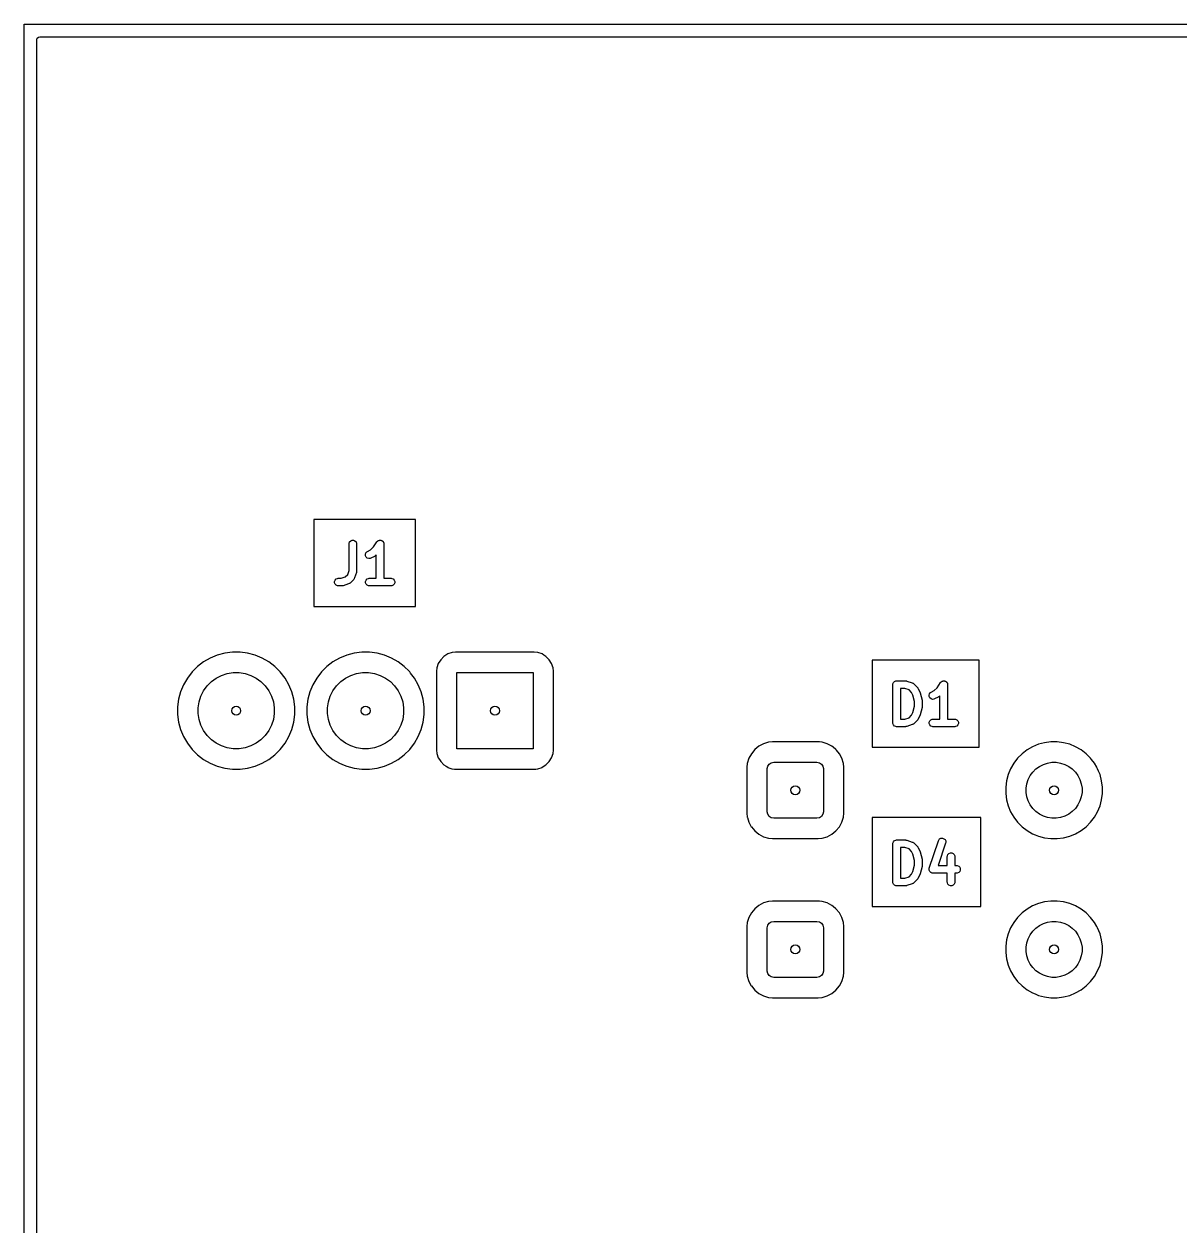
# Model space of a CAD drawing. Extents: x 20 to 124, y -124 to -20.
# Drawn here: x 20 to 65.39, y -67.2 to -20 of the extents above; entities that cross this region are included whole.
import ezdxf

# ---------------------------------------------------------------- set-up
doc = ezdxf.new("R2010")
doc.units = 0
doc.layers.add('BLACK', color=7, linetype='CONTINUOUS')
doc.layers.add('WHITE', color=7, linetype='CONTINUOUS')

msp = doc.modelspace()

# ---------------------------------------------------------------- linework, layer by layer
at = {"layer": 'BLACK', "linetype": 'CONTINUOUS'}
for p, q in [((20.5005, -20.6245), (20.520185, -20.557461)), ((20.5005, -42.873053), (20.5005, -20.6245)), ((20.520185, -20.557461), (20.572989, -20.511706)), ((20.572989, -20.511706), (20.6245, -20.5005)), ((20.6245, -20.5005), (123.3755, -20.5005)), ((35.3655, -39.457484), (31.383071, -39.457484)), ((31.383071, -39.457484), (31.383071, -42.873053)), ((35.3655, -42.873053), (35.3655, -39.457484)), ((32.76, -40.415828), (32.762882, -40.386564)), ((32.76, -41.462916), (32.76, -40.415828)), ((32.762882, -40.386564), (32.78528, -40.332492)), ((32.78528, -40.332492), (32.826664, -40.291108)), ((32.826664, -40.291108), (32.880736, -40.26871)), ((32.880736, -40.26871), (32.939264, -40.26871)), ((32.939264, -40.26871), (32.993336, -40.291108)), ((32.993336, -40.291108), (33.03472, -40.332492)), ((33.03472, -40.332492), (33.057118, -40.386564)), ((33.057118, -40.386564), (33.06, -40.415828)), ((33.06, -40.415828), (33.06, -41.487257)), ((33.60686, -40.649692), (33.722001, -40.534551)), ((33.722001, -40.534551), (33.856621, -40.332623)), ((33.856621, -40.332623), (33.856687, -40.332542)), ((33.856687, -40.332542), (33.856708, -40.332492)), ((33.856708, -40.332492), (33.856819, -40.33238)), ((33.856819, -40.33238), (33.875251, -40.309872)), ((33.875251, -40.309872), (33.887593, -40.301606)), ((33.887593, -40.301606), (33.898092, -40.291108)), ((33.898092, -40.291108), (33.911668, -40.285484)), ((33.911668, -40.285484), (33.923881, -40.277306)), ((33.923881, -40.277306), (33.938442, -40.274393)), ((33.938442, -40.274393), (33.952164, -40.26871)), ((33.952164, -40.26871), (33.966861, -40.26871)), ((33.966861, -40.26871), (33.981271, -40.265828)), ((33.981271, -40.265828), (33.995841, -40.26871)), ((33.995841, -40.26871), (34.010692, -40.26871)), ((34.010692, -40.26871), (34.024266, -40.274332)), ((34.024266, -40.274332), (34.038685, -40.277185)), ((34.038685, -40.277185), (34.051045, -40.285425)), ((34.051045, -40.285425), (34.064764, -40.291108)), ((34.064764, -40.291108), (34.075153, -40.301497)), ((34.075153, -40.301497), (34.087384, -40.309651)), ((34.087384, -40.309651), (34.095649, -40.321993)), ((34.095649, -40.321993), (34.106148, -40.332492)), ((34.106148, -40.332492), (34.111771, -40.346068)), ((34.111771, -40.346068), (34.11995, -40.358281)), ((34.11995, -40.358281), (34.122862, -40.372843)), ((34.122862, -40.372843), (34.128546, -40.386564)), ((34.128546, -40.386564), (34.131397, -40.415516)), ((34.131397, -40.415516), (34.131428, -40.41567)), ((34.131428, -40.41567), (34.131417, -40.415722)), ((34.131417, -40.415722), (34.131428, -40.415828)), ((34.131428, -40.415828), (34.131428, -41.765828)), ((33.404035, -40.825639), (33.422542, -40.770116)), ((33.408184, -40.884019), (33.404035, -40.825639)), ((33.434358, -40.936368), (33.408184, -40.884019)), ((33.422542, -40.770116), (33.460889, -40.725901)), ((33.478573, -40.974715), (33.434358, -40.936368)), ((33.460889, -40.725901), (33.485775, -40.710236)), ((33.534096, -40.993222), (33.478573, -40.974715)), ((33.485775, -40.710236), (33.60686, -40.649692)), ((33.592476, -40.989073), (33.534096, -40.993222)), ((33.619939, -40.978564), (33.592476, -40.989073)), ((33.762796, -40.907135), (33.619939, -40.978564)), ((33.775389, -40.899207), (33.762796, -40.907135)), ((33.779049, -40.897692), (33.775389, -40.899207)), ((33.783168, -40.89431), (33.779049, -40.897692)), ((33.787682, -40.89147), (33.783168, -40.89431)), ((33.790278, -40.888476), (33.787682, -40.89147)), ((33.80178, -40.879037), (33.790278, -40.888476)), ((33.831428, -40.849389), (33.80178, -40.879037)), ((33.831428, -41.765828), (33.831428, -40.849389)), ((32.707466, -41.620514), (32.76, -41.462916)), ((33.055601, -41.520182), (33.052302, -41.534692)), ((33.057118, -41.516521), (33.055601, -41.520182)), ((33.05764, -41.511212), (33.057118, -41.516521)), ((33.058822, -41.506018), (33.05764, -41.511212)), ((33.06, -41.487257), (33.058541, -41.502068)), ((33.058541, -41.502068), (33.058822, -41.506018)), ((32.191453, -41.886564), (32.213851, -41.832492)), ((32.191453, -41.945092), (32.191453, -41.886564)), ((32.213851, -41.999164), (32.191453, -41.945092)), ((32.213851, -41.832492), (32.255235, -41.791108)), ((32.255235, -42.040548), (32.213851, -41.999164)), ((32.255235, -41.791108), (32.309307, -41.76871)), ((32.309307, -41.76871), (32.338571, -41.765828)), ((32.338571, -41.765828), (32.457085, -41.765828)), ((32.457085, -41.765828), (32.614687, -41.713294)), ((32.743148, -41.986703), (32.528862, -42.058131)), ((32.614687, -41.713294), (32.707466, -41.620514)), ((32.769999, -41.974715), (32.743148, -41.986703)), ((32.77407, -41.971183), (32.769999, -41.974715)), ((32.77905, -41.969121), (32.77407, -41.971183)), ((32.80178, -41.950466), (32.77905, -41.969121)), ((32.944637, -41.807608), (32.80178, -41.950466)), ((32.963292, -41.784877), (32.944637, -41.807608)), ((32.965354, -41.779897), (32.963292, -41.784877)), ((32.968885, -41.775827), (32.965354, -41.779897)), ((32.980873, -41.748977), (32.968885, -41.775827)), ((33.052302, -41.534692), (32.980873, -41.748977)), ((33.405739, -41.886564), (33.428137, -41.832492)), ((33.405739, -41.945092), (33.405739, -41.886564)), ((33.428137, -41.999164), (33.405739, -41.945092)), ((33.428137, -41.832492), (33.469521, -41.791108)), ((33.469521, -42.040548), (33.428137, -41.999164)), ((33.469521, -41.791108), (33.523593, -41.76871)), ((33.523593, -41.76871), (33.552857, -41.765828)), ((33.552857, -41.765828), (33.831428, -41.765828)), ((34.131428, -41.765828), (34.41, -41.765828)), ((34.41, -41.765828), (34.439264, -41.76871)), ((34.439264, -41.76871), (34.493336, -41.791108)), ((34.493336, -41.791108), (34.53472, -41.832492)), ((34.53472, -41.999164), (34.493336, -42.040548)), ((34.53472, -41.832492), (34.557118, -41.886564)), ((34.557118, -41.945092), (34.53472, -41.999164)), ((34.557118, -41.886564), (34.557118, -41.945092)), ((32.309307, -42.062946), (32.255235, -42.040548)), ((32.338571, -42.065828), (32.309307, -42.062946)), ((32.481428, -42.065828), (32.338571, -42.065828)), ((32.496233, -42.064369), (32.481428, -42.065828)), ((32.500188, -42.064651), (32.496233, -42.064369)), ((32.505389, -42.063468), (32.500188, -42.064651)), ((32.510692, -42.062946), (32.505389, -42.063468)), ((32.514349, -42.06143), (32.510692, -42.062946)), ((32.528862, -42.058131), (32.514349, -42.06143)), ((33.523593, -42.062946), (33.469521, -42.040548)), ((33.552857, -42.065828), (33.523593, -42.062946)), ((34.41, -42.065828), (33.552857, -42.065828)), ((34.439264, -42.062946), (34.41, -42.065828)), ((34.493336, -42.040548), (34.439264, -42.062946)), ((20.5005, -46.811723), (20.5005, -42.873053)), ((31.383071, -42.873053), (35.3655, -42.873053)), ((27.588939, -44.779413), (27.310338, -44.894814)), ((27.880233, -44.701361), (27.588939, -44.779413)), ((28.179206, -44.662001), (27.880233, -44.701361)), ((28.179211, -44.662), (28.179206, -44.662001)), ((28.179217, -44.662), (28.179211, -44.662)), ((28.480783, -44.662), (28.179217, -44.662)), ((28.480788, -44.662), (28.480783, -44.662)), ((28.480793, -44.662001), (28.480788, -44.662)), ((28.779766, -44.701361), (28.480793, -44.662001)), ((29.07106, -44.779413), (28.779766, -44.701361)), ((29.349661, -44.894814), (29.07106, -44.779413)), ((32.668939, -44.779413), (32.390338, -44.894814)), ((32.960233, -44.701361), (32.668939, -44.779413)), ((33.259206, -44.662001), (32.960233, -44.701361)), ((33.259211, -44.662), (33.259206, -44.662001)), ((33.259217, -44.662), (33.259211, -44.662)), ((33.560783, -44.662), (33.259217, -44.662)), ((33.560788, -44.662), (33.560783, -44.662)), ((33.560793, -44.662001), (33.560788, -44.662)), ((33.859766, -44.701361), (33.560793, -44.662001)), ((34.15106, -44.779413), (33.859766, -44.701361)), ((34.429661, -44.894814), (34.15106, -44.779413)), ((36.487737, -44.832684), (36.360184, -44.960237)), ((36.640476, -44.736711), (36.487737, -44.832684)), ((36.810745, -44.677131), (36.640476, -44.736711)), ((36.81075, -44.67713), (36.810745, -44.677131)), ((36.945039, -44.662), (36.81075, -44.67713)), ((36.945046, -44.662), (36.945039, -44.662)), ((40.034954, -44.662), (36.945046, -44.662)), ((40.03496, -44.662), (40.034954, -44.662)), ((40.169249, -44.67713), (40.03496, -44.662)), ((40.169254, -44.677131), (40.169249, -44.67713)), ((40.339523, -44.736711), (40.169254, -44.677131)), ((40.407482, -44.779413), (40.339523, -44.736711)), ((40.492262, -44.832684), (40.407482, -44.779413)), ((40.619816, -44.960238), (40.492262, -44.832684)), ((26.809914, -45.229185), (26.596685, -45.442414)), ((26.809921, -45.229179), (26.809914, -45.229185)), ((27.049168, -45.045599), (26.809921, -45.229179)), ((27.310328, -44.894818), (27.049168, -45.045599)), ((27.310338, -44.894814), (27.310328, -44.894818)), ((29.349671, -44.894818), (29.349661, -44.894814)), ((29.610831, -45.045599), (29.349671, -44.894818)), ((29.850078, -45.229179), (29.610831, -45.045599)), ((29.850085, -45.229185), (29.850078, -45.229179)), ((30.063314, -45.442414), (29.850085, -45.229185)), ((31.889914, -45.229185), (31.676685, -45.442414)), ((31.889921, -45.229179), (31.889914, -45.229185)), ((32.129168, -45.045599), (31.889921, -45.229179)), ((32.390328, -44.894818), (32.129168, -45.045599)), ((32.390338, -44.894814), (32.390328, -44.894818)), ((34.429671, -44.894818), (34.429661, -44.894814)), ((34.690831, -45.045599), (34.429671, -44.894818)), ((34.930078, -45.229179), (34.690831, -45.045599)), ((34.930085, -45.229185), (34.930078, -45.229179)), ((35.118439, -45.417539), (34.930085, -45.229185)), ((36.20463, -45.28325), (36.1895, -45.417539)), ((36.204631, -45.283245), (36.20463, -45.28325)), ((36.264211, -45.112976), (36.204631, -45.283245)), ((36.360184, -44.960237), (36.264211, -45.112976)), ((40.715789, -45.112978), (40.619816, -44.960238)), ((40.775368, -45.283245), (40.715789, -45.112978)), ((40.7905, -45.417546), (40.775368, -45.283245)), ((57.499072, -44.982484), (53.302357, -44.982484)), ((53.302357, -44.982484), (53.302357, -48.398053)), ((57.499072, -48.398053), (57.499072, -44.982484)), ((26.413099, -45.681668), (26.262318, -45.942828)), ((26.596679, -45.442421), (26.413099, -45.681668)), ((26.596685, -45.442414), (26.596679, -45.442421)), ((27.355828, -45.821891), (27.546252, -45.68354)), ((27.546252, -45.68354), (27.755975, -45.576681)), ((27.755975, -45.576681), (27.979832, -45.503945)), ((27.979832, -45.503945), (28.212311, -45.467124)), ((28.212311, -45.467124), (28.447689, -45.467124)), ((28.447689, -45.467124), (28.680168, -45.503945)), ((28.680168, -45.503945), (28.904025, -45.576681)), ((28.904025, -45.576681), (29.113748, -45.68354)), ((29.113748, -45.68354), (29.304172, -45.821891)), ((30.06332, -45.442421), (30.063314, -45.442414)), ((30.2469, -45.681668), (30.06332, -45.442421)), ((30.397683, -45.942832), (30.2469, -45.681668)), ((31.493099, -45.681668), (31.342318, -45.942828)), ((31.676679, -45.442421), (31.493099, -45.681668)), ((31.676685, -45.442414), (31.676679, -45.442421)), ((32.435828, -45.821891), (32.626252, -45.68354)), ((32.626252, -45.68354), (32.835975, -45.576681)), ((32.835975, -45.576681), (33.059832, -45.503945)), ((33.059832, -45.503945), (33.292311, -45.467124)), ((33.292311, -45.467124), (33.527689, -45.467124)), ((33.527689, -45.467124), (33.760168, -45.503945)), ((33.760168, -45.503945), (33.984025, -45.576681)), ((33.984025, -45.576681), (34.193748, -45.68354)), ((34.193748, -45.68354), (34.384172, -45.821891)), ((35.143314, -45.442414), (35.118439, -45.417539)), ((35.14332, -45.442421), (35.143314, -45.442414)), ((35.179486, -45.489553), (35.14332, -45.442421)), ((35.3269, -45.681668), (35.179486, -45.489553)), ((35.477683, -45.942832), (35.3269, -45.681668)), ((36.1895, -45.417539), (36.1895, -48.50746)), ((36.99, -48.4625), (36.99, -45.4625)), ((36.99, -45.4625), (39.99, -45.4625)), ((39.99, -45.4625), (39.99, -48.4625)), ((40.7905, -48.507454), (40.7905, -45.417546)), ((26.146913, -46.221439), (26.068861, -46.512733)), ((26.262314, -45.942838), (26.146913, -46.221439)), ((26.262318, -45.942828), (26.262314, -45.942838)), ((26.944181, -46.388475), (27.05104, -46.178752)), ((27.05104, -46.178752), (27.189391, -45.988328)), ((27.189391, -45.988328), (27.355828, -45.821891)), ((29.304172, -45.821891), (29.470609, -45.988328)), ((29.470609, -45.988328), (29.60896, -46.178752)), ((29.60896, -46.178752), (29.715819, -46.388475)), ((30.513087, -46.221442), (30.397683, -45.942832)), ((30.591138, -46.512732), (30.513087, -46.221442)), ((31.226913, -46.221439), (31.148861, -46.512733)), ((31.342314, -45.942838), (31.226913, -46.221439)), ((31.342318, -45.942828), (31.342314, -45.942838)), ((32.024181, -46.388475), (32.13104, -46.178752)), ((32.13104, -46.178752), (32.269391, -45.988328)), ((32.269391, -45.988328), (32.435828, -45.821891)), ((34.384172, -45.821891), (34.550609, -45.988328)), ((34.550609, -45.988328), (34.68896, -46.178752)), ((34.68896, -46.178752), (34.795819, -46.388475)), ((35.593087, -46.221442), (35.477683, -45.942832)), ((35.671138, -46.512732), (35.593087, -46.221442)), ((54.107857, -45.940828), (54.110739, -45.911564)), ((54.107857, -47.440828), (54.107857, -45.940828)), ((54.110739, -45.911564), (54.133137, -45.857492)), ((54.133137, -45.857492), (54.174521, -45.816108)), ((54.174521, -45.816108), (54.228593, -45.79371)), ((54.228593, -45.79371), (54.257857, -45.790828)), ((54.257857, -45.790828), (54.615, -45.790828)), ((54.59066, -46.090828), (54.407857, -46.090828)), ((54.407857, -46.090828), (54.407857, -47.290828)), ((54.748258, -46.143361), (54.59066, -46.090828)), ((54.615, -45.790828), (54.629811, -45.792286)), ((54.629811, -45.792286), (54.633761, -45.792006)), ((54.633761, -45.792006), (54.638955, -45.793187)), ((54.638955, -45.793187), (54.644264, -45.79371)), ((54.644264, -45.79371), (54.647926, -45.795227)), ((54.647926, -45.795227), (54.662434, -45.798526)), ((54.662434, -45.798526), (54.87672, -45.869954)), ((54.848865, -46.243968), (54.748258, -46.143361)), ((54.902044, -46.350327), (54.848865, -46.243968)), ((54.87672, -45.869954), (54.903571, -45.881943)), ((54.903571, -45.881943), (54.907641, -45.885473)), ((54.907641, -45.885473), (54.912621, -45.887536)), ((54.912621, -45.887536), (54.935352, -45.906191)), ((54.935352, -45.906191), (55.078209, -46.049048)), ((55.078209, -46.049048), (55.087649, -46.06055)), ((55.087649, -46.06055), (55.090642, -46.063146)), ((55.090642, -46.063146), (55.09348, -46.067655)), ((55.09348, -46.067655), (55.096864, -46.071778)), ((55.096864, -46.071778), (55.09838, -46.07544)), ((55.09838, -46.07544), (55.106307, -46.088032)), ((55.106307, -46.088032), (55.177736, -46.230888)), ((55.177736, -46.230888), (55.178555, -46.23303)), ((55.178555, -46.23303), (55.1792, -46.2339)), ((55.1792, -46.2339), (55.183584, -46.246171)), ((55.183584, -46.246171), (55.188245, -46.258352)), ((55.556114, -46.295116), (55.594461, -46.250901)), ((55.594461, -46.250901), (55.619347, -46.235236)), ((55.619347, -46.235236), (55.740432, -46.174692)), ((55.740432, -46.174692), (55.855573, -46.059551)), ((55.855573, -46.059551), (55.990193, -45.857623)), ((55.990193, -45.857623), (55.990259, -45.857542)), ((55.990259, -45.857542), (55.99028, -45.857492)), ((55.99028, -45.857492), (55.990391, -45.85738)), ((55.990391, -45.85738), (56.008823, -45.834872)), ((56.008823, -45.834872), (56.021165, -45.826606)), ((56.021165, -45.826606), (56.031664, -45.816108)), ((56.031664, -45.816108), (56.04524, -45.810484)), ((56.04524, -45.810484), (56.057453, -45.802306)), ((56.057453, -45.802306), (56.072014, -45.799393)), ((56.072014, -45.799393), (56.085736, -45.79371)), ((56.085736, -45.79371), (56.100433, -45.79371)), ((56.100433, -45.79371), (56.114843, -45.790828)), ((56.114843, -45.790828), (56.129413, -45.79371)), ((56.129413, -45.79371), (56.144264, -45.79371)), ((56.144264, -45.79371), (56.157838, -45.799332)), ((56.157838, -45.799332), (56.172257, -45.802185)), ((56.172257, -45.802185), (56.184617, -45.810425)), ((56.184617, -45.810425), (56.198336, -45.816108)), ((56.198336, -45.816108), (56.208725, -45.826497)), ((56.208725, -45.826497), (56.220956, -45.834651)), ((56.220956, -45.834651), (56.229221, -45.846993)), ((56.229221, -45.846993), (56.23972, -45.857492)), ((56.23972, -45.857492), (56.245343, -45.871068)), ((56.245343, -45.871068), (56.253522, -45.883281)), ((56.253522, -45.883281), (56.256434, -45.897843)), ((56.256434, -45.897843), (56.262118, -45.911564)), ((56.262118, -45.911564), (56.264969, -45.940516)), ((56.264969, -45.940516), (56.265, -45.94067)), ((56.265, -45.94067), (56.264989, -45.940722)), ((56.264989, -45.940722), (56.265, -45.940828)), ((56.265, -45.940828), (56.265, -47.290828)), ((26.068861, -46.512733), (26.029501, -46.811706)), ((26.834624, -46.844811), (26.871445, -46.612332)), ((26.871445, -46.612332), (26.944181, -46.388475)), ((29.715819, -46.388475), (29.788555, -46.612332)), ((29.788555, -46.612332), (29.825376, -46.844811)), ((30.6305, -46.811717), (30.591138, -46.512732)), ((31.148861, -46.512733), (31.109501, -46.811706)), ((31.914624, -46.844811), (31.951445, -46.612332)), ((31.951445, -46.612332), (32.024181, -46.388475)), ((34.795819, -46.388475), (34.868555, -46.612332)), ((34.868555, -46.612332), (34.905376, -46.844811)), ((35.7105, -46.811717), (35.671138, -46.512732)), ((54.965, -46.602148), (54.902044, -46.350327)), ((54.965, -46.779507), (54.965, -46.602148)), ((55.188245, -46.258352), (55.188321, -46.259432)), ((55.188321, -46.259432), (55.189093, -46.261591)), ((55.189093, -46.261591), (55.260521, -46.547305)), ((55.260521, -46.547305), (55.26127, -46.552376)), ((55.26127, -46.552376), (55.262118, -46.554421)), ((55.262118, -46.554421), (55.263203, -46.565443)), ((55.263203, -46.565443), (55.264823, -46.576394)), ((55.264823, -46.576394), (55.264497, -46.578581)), ((55.264497, -46.578581), (55.265, -46.583685)), ((55.265, -46.583685), (55.265, -46.797971)), ((55.537607, -46.350639), (55.556114, -46.295116)), ((55.541756, -46.409019), (55.537607, -46.350639)), ((55.56793, -46.461368), (55.541756, -46.409019)), ((55.612145, -46.499715), (55.56793, -46.461368)), ((55.667668, -46.518222), (55.612145, -46.499715)), ((55.726048, -46.514073), (55.667668, -46.518222)), ((55.753511, -46.503564), (55.726048, -46.514073)), ((55.896368, -46.432135), (55.753511, -46.503564)), ((55.908961, -46.424207), (55.896368, -46.432135)), ((55.912621, -46.422692), (55.908961, -46.424207)), ((55.91674, -46.41931), (55.912621, -46.422692)), ((55.921254, -46.41647), (55.91674, -46.41931)), ((55.92385, -46.413476), (55.921254, -46.41647)), ((55.935352, -46.404037), (55.92385, -46.413476)), ((55.965, -46.374389), (55.935352, -46.404037)), ((55.965, -47.290828), (55.965, -46.374389)), ((20.5005, -55.435894), (20.5005, -46.811723)), ((26.029501, -46.811706), (26.0295, -46.811723)), ((26.0295, -46.811723), (26.0295, -47.113276)), ((26.0295, -47.113276), (26.029501, -47.113293)), ((26.029501, -47.113293), (26.068861, -47.412266)), ((26.834624, -47.080189), (26.834624, -46.844811)), ((26.871445, -47.312668), (26.834624, -47.080189)), ((29.825376, -47.080189), (29.788555, -47.312668)), ((29.825376, -46.844811), (29.825376, -47.080189)), ((30.591138, -47.412268), (30.6305, -47.113283)), ((30.6305, -46.811723), (30.6305, -46.811717)), ((30.6305, -47.113283), (30.6305, -46.811723)), ((31.109501, -46.811706), (31.1095, -46.811723)), ((31.1095, -46.811723), (31.1095, -47.113276)), ((31.1095, -47.113276), (31.109501, -47.113293)), ((31.109501, -47.113293), (31.148861, -47.412266)), ((31.914624, -47.080189), (31.914624, -46.844811)), ((31.951445, -47.312668), (31.914624, -47.080189)), ((34.905376, -47.080189), (34.868555, -47.312668)), ((34.905376, -46.844811), (34.905376, -47.080189)), ((35.671138, -47.412268), (35.7105, -47.113283)), ((35.7105, -47.113283), (35.7105, -46.811717)), ((54.748259, -47.238294), (54.848865, -47.137688)), ((54.848865, -47.137688), (54.902044, -47.031328)), ((54.902044, -47.031328), (54.965, -46.779507)), ((55.177736, -47.150768), (55.106307, -47.293624)), ((55.178555, -47.148625), (55.177736, -47.150768)), ((55.1792, -47.147756), (55.178555, -47.148625)), ((55.183584, -47.135484), (55.1792, -47.147756)), ((55.188245, -47.123304), (55.183584, -47.135484)), ((55.188321, -47.122223), (55.188245, -47.123304)), ((55.189093, -47.120065), (55.188321, -47.122223)), ((55.260521, -46.834351), (55.189093, -47.120065)), ((55.26127, -46.829279), (55.260521, -46.834351)), ((55.262118, -46.827235), (55.26127, -46.829279)), ((55.263203, -46.816212), (55.262118, -46.827235)), ((55.264823, -46.805262), (55.263203, -46.816212)), ((55.265, -46.797971), (55.264497, -46.803074)), ((55.264497, -46.803074), (55.264823, -46.805262)), ((26.068861, -47.412266), (26.146913, -47.70356)), ((26.944181, -47.536525), (26.871445, -47.312668)), ((27.05104, -47.746248), (26.944181, -47.536525)), ((29.715819, -47.536525), (29.60896, -47.746248)), ((29.788555, -47.312668), (29.715819, -47.536525)), ((30.513087, -47.703558), (30.591138, -47.412268)), ((31.148861, -47.412266), (31.226913, -47.70356)), ((32.024181, -47.536525), (31.951445, -47.312668)), ((32.13104, -47.746248), (32.024181, -47.536525)), ((34.795819, -47.536525), (34.68896, -47.746248)), ((34.868555, -47.312668), (34.795819, -47.536525)), ((35.593087, -47.703558), (35.671138, -47.412268)), ((54.110739, -47.470092), (54.107857, -47.440828)), ((54.133137, -47.524164), (54.110739, -47.470092)), ((54.174521, -47.565548), (54.133137, -47.524164)), ((54.228593, -47.587946), (54.174521, -47.565548)), ((54.257857, -47.590828), (54.228593, -47.587946)), ((54.615, -47.590828), (54.257857, -47.590828)), ((54.407857, -47.290828), (54.590657, -47.290828)), ((54.590657, -47.290828), (54.748259, -47.238294)), ((54.629805, -47.589369), (54.615, -47.590828)), ((54.63376, -47.589651), (54.629805, -47.589369)), ((54.638961, -47.588468), (54.63376, -47.589651)), ((54.644264, -47.587946), (54.638961, -47.588468)), ((54.647921, -47.58643), (54.644264, -47.587946)), ((54.662434, -47.583131), (54.647921, -47.58643)), ((54.87672, -47.511703), (54.662434, -47.583131)), ((54.903571, -47.499715), (54.87672, -47.511703)), ((54.907642, -47.496183), (54.903571, -47.499715)), ((54.912622, -47.494121), (54.907642, -47.496183)), ((54.935352, -47.475466), (54.912622, -47.494121)), ((55.078209, -47.332608), (54.935352, -47.475466)), ((55.087647, -47.321106), (55.078209, -47.332608)), ((55.090642, -47.31851), (55.087647, -47.321106)), ((55.093482, -47.313996), (55.090642, -47.31851)), ((55.096864, -47.309877), (55.093482, -47.313996)), ((55.098379, -47.306217), (55.096864, -47.309877)), ((55.106307, -47.293624), (55.098379, -47.306217)), ((55.539311, -47.411564), (55.561709, -47.357492)), ((55.539311, -47.470092), (55.539311, -47.411564)), ((55.561709, -47.524164), (55.539311, -47.470092)), ((55.561709, -47.357492), (55.603093, -47.316108)), ((55.603093, -47.565548), (55.561709, -47.524164)), ((55.603093, -47.316108), (55.657165, -47.29371)), ((55.657165, -47.587946), (55.603093, -47.565548)), ((55.657165, -47.29371), (55.686429, -47.290828)), ((55.686429, -47.590828), (55.657165, -47.587946)), ((55.686429, -47.290828), (55.965, -47.290828)), ((56.543572, -47.590828), (55.686429, -47.590828)), ((56.265, -47.290828), (56.543572, -47.290828)), ((56.543572, -47.290828), (56.572836, -47.29371)), ((56.572836, -47.587946), (56.543572, -47.590828)), ((56.572836, -47.29371), (56.626908, -47.316108)), ((56.626908, -47.565548), (56.572836, -47.587946)), ((56.626908, -47.316108), (56.668292, -47.357492)), ((56.668292, -47.524164), (56.626908, -47.565548)), ((56.668292, -47.357492), (56.69069, -47.411564)), ((56.69069, -47.470092), (56.668292, -47.524164)), ((56.69069, -47.411564), (56.69069, -47.470092)), ((26.146913, -47.70356), (26.262314, -47.982161)), ((26.262314, -47.982161), (26.262318, -47.982171)), ((26.262318, -47.982171), (26.413099, -48.243331)), ((27.189391, -47.936672), (27.05104, -47.746248)), ((27.355828, -48.103109), (27.189391, -47.936672)), ((27.546252, -48.24146), (27.355828, -48.103109)), ((29.304172, -48.103109), (29.113748, -48.24146)), ((29.470609, -47.936672), (29.304172, -48.103109)), ((29.60896, -47.746248), (29.470609, -47.936672)), ((30.2469, -48.243332), (30.397683, -47.982168)), ((30.397683, -47.982168), (30.513087, -47.703558)), ((31.226913, -47.70356), (31.342314, -47.982161)), ((31.342314, -47.982161), (31.342318, -47.982171)), ((31.342318, -47.982171), (31.493099, -48.243331)), ((32.269391, -47.936672), (32.13104, -47.746248)), ((32.435828, -48.103109), (32.269391, -47.936672)), ((32.626252, -48.24146), (32.435828, -48.103109)), ((34.384172, -48.103109), (34.193748, -48.24146)), ((34.550609, -47.936672), (34.384172, -48.103109)), ((34.68896, -47.746248), (34.550609, -47.936672)), ((35.3269, -48.243332), (35.477683, -47.982168)), ((35.477683, -47.982168), (35.593087, -47.703558)), ((26.413099, -48.243331), (26.596679, -48.482578)), ((26.596679, -48.482578), (26.596685, -48.482585)), ((26.596685, -48.482585), (26.809914, -48.695814)), ((27.755975, -48.348319), (27.546252, -48.24146)), ((27.979832, -48.421055), (27.755975, -48.348319)), ((28.212311, -48.457876), (27.979832, -48.421055)), ((28.447689, -48.457876), (28.212311, -48.457876)), ((28.680168, -48.421055), (28.447689, -48.457876)), ((28.904025, -48.348319), (28.680168, -48.421055)), ((29.113748, -48.24146), (28.904025, -48.348319)), ((29.85008, -48.695819), (30.063319, -48.48258)), ((30.063319, -48.48258), (30.2469, -48.243332)), ((31.493099, -48.243331), (31.676679, -48.482578)), ((31.676679, -48.482578), (31.676685, -48.482585)), ((31.676685, -48.482585), (31.889914, -48.695814)), ((32.835975, -48.348319), (32.626252, -48.24146)), ((33.059832, -48.421055), (32.835975, -48.348319)), ((33.292311, -48.457876), (33.059832, -48.421055)), ((33.527689, -48.457876), (33.292311, -48.457876)), ((33.760168, -48.421055), (33.527689, -48.457876)), ((33.984025, -48.348319), (33.760168, -48.421055)), ((34.193748, -48.24146), (33.984025, -48.348319)), ((34.93008, -48.695819), (35.143319, -48.48258)), ((35.143319, -48.48258), (35.3269, -48.243332)), ((36.1895, -48.50746), (36.20463, -48.641749)), ((39.99, -48.4625), (36.99, -48.4625)), ((40.775368, -48.641755), (40.7905, -48.507454)), ((48.688589, -48.491089), (48.557317, -48.651045)), ((48.848545, -48.359817), (48.688589, -48.491089)), ((49.031042, -48.262269), (48.848545, -48.359817)), ((49.229067, -48.202199), (49.031042, -48.262269)), ((49.383395, -48.187), (49.229067, -48.202199)), ((51.186605, -48.187), (49.383395, -48.187)), ((51.186609, -48.187), (51.186605, -48.187)), ((51.230222, -48.191295), (51.186609, -48.187)), ((51.340935, -48.202199), (51.230222, -48.191295)), ((51.340935, -48.2022), (51.340933, -48.202199)), ((51.340933, -48.202199), (51.340935, -48.202199)), ((51.538955, -48.262268), (51.340935, -48.2022)), ((51.721451, -48.359815), (51.538955, -48.262268)), ((51.721452, -48.359816), (51.721451, -48.359815)), ((51.721454, -48.359817), (51.721452, -48.359816)), ((51.768045, -48.398053), (51.721454, -48.359817)), ((51.88141, -48.491089), (51.768045, -48.398053)), ((51.894845, -48.50746), (51.88141, -48.491089)), ((52.012685, -48.651049), (51.894845, -48.50746)), ((53.302357, -48.398053), (57.499072, -48.398053)), ((59.386873, -48.5039), (59.189225, -48.65556)), ((59.602623, -48.379337), (59.386873, -48.5039)), ((59.602638, -48.37933), (59.602623, -48.379337)), ((59.832792, -48.283998), (59.602638, -48.37933)), ((60.073438, -48.219517), (59.832792, -48.283998)), ((60.320424, -48.187001), (60.073438, -48.219517)), ((60.320429, -48.187), (60.320424, -48.187001)), ((60.320435, -48.187), (60.320429, -48.187)), ((60.569565, -48.187), (60.320435, -48.187)), ((60.56957, -48.187), (60.569565, -48.187)), ((60.569575, -48.187001), (60.56957, -48.187)), ((60.816561, -48.219517), (60.569575, -48.187001)), ((61.057207, -48.283998), (60.816561, -48.219517)), ((61.287361, -48.37933), (61.057207, -48.283998)), ((61.287376, -48.379337), (61.287361, -48.37933)), ((61.503126, -48.5039), (61.287376, -48.379337)), ((61.700774, -48.65556), (61.503126, -48.5039)), ((26.809914, -48.695814), (26.809921, -48.69582)), ((26.809921, -48.69582), (27.049168, -48.8794)), ((27.049168, -48.8794), (27.310328, -49.030181)), ((27.310328, -49.030181), (27.310329, -49.030181)), ((27.310329, -49.030181), (27.310332, -49.030183)), ((27.310332, -49.030183), (27.496072, -49.107119)), ((29.071058, -49.145587), (29.349668, -49.030183)), ((29.349668, -49.030183), (29.610832, -48.8794)), ((29.610832, -48.8794), (29.85008, -48.695819)), ((31.889914, -48.695814), (31.889921, -48.69582)), ((31.889921, -48.69582), (32.129168, -48.8794)), ((32.129168, -48.8794), (32.390328, -49.030181)), ((32.390328, -49.030181), (32.390329, -49.030181)), ((32.390329, -49.030181), (32.390332, -49.030183)), ((32.390332, -49.030183), (32.576072, -49.107119)), ((34.151058, -49.145587), (34.429668, -49.030183)), ((34.429668, -49.030183), (34.690832, -48.8794)), ((34.690832, -48.8794), (34.93008, -48.695819)), ((36.20463, -48.641749), (36.204631, -48.641754)), ((36.204631, -48.641754), (36.264211, -48.812023)), ((36.264211, -48.812023), (36.306547, -48.8794)), ((36.306547, -48.8794), (36.360184, -48.964762)), ((36.360184, -48.964762), (36.487738, -49.092316)), ((40.492262, -49.092316), (40.619816, -48.964762)), ((40.619816, -48.964762), (40.715789, -48.812022)), ((40.715789, -48.812022), (40.775368, -48.641755)), ((48.399699, -49.031566), (48.3845, -49.185894)), ((48.459769, -48.833542), (48.399699, -49.031566)), ((48.557317, -48.651045), (48.459769, -48.833542)), ((49.20403, -49.141829), (49.258223, -49.060723)), ((49.258223, -49.060723), (49.339329, -49.00653)), ((49.339329, -49.00653), (49.435, -48.987501)), ((49.435, -48.987501), (51.135001, -48.9875)), ((51.135001, -48.9875), (51.230671, -49.00653)), ((51.230671, -49.00653), (51.311777, -49.060723)), ((51.311777, -49.060723), (51.36597, -49.141829)), ((52.110232, -48.833545), (52.012685, -48.651049)), ((52.1703, -49.031565), (52.110232, -48.833545)), ((52.185499, -49.185892), (52.1703, -49.031565)), ((58.8614, -49.029373), (58.736837, -49.245123)), ((59.01306, -48.831725), (58.8614, -49.029373)), ((59.013066, -48.831718), (59.01306, -48.831725)), ((59.189218, -48.655566), (59.013066, -48.831718)), ((59.189225, -48.65556), (59.189218, -48.655566)), ((59.870252, -49.149596), (60.024048, -49.071233)), ((60.024048, -49.071233), (60.18821, -49.017893)), ((60.18821, -49.017893), (60.358695, -48.990891)), ((60.358695, -48.990891), (60.531305, -48.990891)), ((60.531305, -48.990891), (60.70179, -49.017893)), ((60.70179, -49.017893), (60.865952, -49.071233)), ((60.865952, -49.071233), (61.019748, -49.149596)), ((61.700781, -48.655566), (61.700774, -48.65556)), ((61.876933, -48.831718), (61.700781, -48.655566)), ((61.876939, -48.831725), (61.876933, -48.831718)), ((61.913521, -48.8794), (61.876939, -48.831725)), ((62.028599, -49.029373), (61.913521, -48.8794)), ((62.118965, -49.185894), (62.028599, -49.029373)), ((27.496072, -49.107119), (27.588939, -49.145586)), ((27.588939, -49.145586), (27.58894, -49.145586)), ((27.58894, -49.145586), (27.588942, -49.145587)), ((27.588942, -49.145587), (27.880232, -49.223638)), ((27.880232, -49.223638), (28.179217, -49.263)), ((28.179217, -49.263), (28.179224, -49.263)), ((28.179224, -49.263), (28.480776, -49.263)), ((28.480776, -49.263), (28.480783, -49.263)), ((28.480783, -49.263), (28.779768, -49.223638)), ((28.779768, -49.223638), (29.071058, -49.145587)), ((32.576072, -49.107119), (32.668939, -49.145586)), ((32.668939, -49.145586), (32.66894, -49.145586)), ((32.66894, -49.145586), (32.668942, -49.145587)), ((32.668942, -49.145587), (32.960232, -49.223638)), ((32.960232, -49.223638), (33.259217, -49.263)), ((33.259217, -49.263), (33.259224, -49.263)), ((33.259224, -49.263), (33.560776, -49.263)), ((33.560776, -49.263), (33.560783, -49.263)), ((33.560783, -49.263), (33.859768, -49.223638)), ((33.859768, -49.223638), (34.151058, -49.145587)), ((36.487738, -49.092316), (36.572517, -49.145586)), ((36.572517, -49.145586), (36.636661, -49.185891)), ((36.636661, -49.185891), (36.640478, -49.188289)), ((36.640478, -49.188289), (36.802117, -49.244849)), ((36.802117, -49.244849), (36.810745, -49.247868)), ((36.810745, -49.247868), (36.81075, -49.247869)), ((36.81075, -49.247869), (36.901246, -49.258065)), ((36.901246, -49.258065), (36.94504, -49.262999)), ((36.94504, -49.262999), (36.945043, -49.263)), ((36.945043, -49.263), (36.945046, -49.263)), ((36.945046, -49.263), (40.034957, -49.263)), ((40.034957, -49.263), (40.034958, -49.262999)), ((40.034958, -49.262999), (40.102104, -49.255434)), ((40.102104, -49.255434), (40.169249, -49.247869)), ((40.169249, -49.247869), (40.169252, -49.247868)), ((40.169252, -49.247868), (40.169255, -49.247868)), ((40.169255, -49.247868), (40.339522, -49.188289)), ((40.339522, -49.188289), (40.343334, -49.185894)), ((40.343334, -49.185894), (40.492262, -49.092316)), ((48.3845, -49.185894), (48.3845, -50.989104)), ((49.185, -49.237499), (49.20403, -49.141829)), ((49.185001, -50.9375), (49.185, -49.237499)), ((51.36597, -49.141829), (51.384999, -49.2375)), ((51.384999, -49.2375), (51.385, -50.937501)), ((52.185499, -49.962941), (52.185499, -49.185892)), ((58.641498, -49.475292), (58.577017, -49.715938)), ((58.73683, -49.245138), (58.641498, -49.475292)), ((58.736837, -49.245123), (58.73683, -49.245138)), ((59.428733, -49.666548), (59.507096, -49.512752)), ((59.507096, -49.512752), (59.608553, -49.373107)), ((59.608553, -49.373107), (59.730607, -49.251053)), ((59.730607, -49.251053), (59.870252, -49.149596)), ((61.019748, -49.149596), (61.159393, -49.251053)), ((61.159393, -49.251053), (61.281447, -49.373107)), ((61.281447, -49.373107), (61.382904, -49.512752)), ((61.382904, -49.512752), (61.461267, -49.666548)), ((62.120348, -49.188289), (62.118965, -49.185894)), ((62.153002, -49.244847), (62.120348, -49.188289)), ((62.153004, -49.244849), (62.153002, -49.244847)), ((62.153004, -49.244851), (62.153004, -49.244849)), ((62.153164, -49.245127), (62.153004, -49.244851)), ((62.153165, -49.24513), (62.153164, -49.245127)), ((62.153168, -49.245135), (62.153165, -49.24513)), ((62.153169, -49.245138), (62.153168, -49.245135)), ((62.194253, -49.344325), (62.153169, -49.245138)), ((62.248502, -49.475293), (62.194253, -49.344325)), ((62.312982, -49.715935), (62.248502, -49.475293)), ((52.1855, -50.989109), (52.185499, -49.962941)), ((58.544501, -49.962924), (58.5445, -49.962941)), ((58.5445, -49.962941), (58.5445, -50.212058)), ((58.577017, -49.715938), (58.544501, -49.962924)), ((59.348391, -50.001195), (59.375393, -49.83071)), ((59.348391, -50.173805), (59.348391, -50.001195)), ((59.375393, -49.83071), (59.428733, -49.666548)), ((61.461267, -49.666548), (61.514607, -49.83071)), ((61.514607, -49.83071), (61.541609, -50.001195)), ((61.541609, -50.001195), (61.541609, -50.173805)), ((62.3455, -49.962935), (62.312982, -49.715935)), ((62.3455, -50.212065), (62.3455, -49.962935)), ((58.5445, -50.212058), (58.544501, -50.212075)), ((58.544501, -50.212075), (58.577017, -50.459061)), ((58.577017, -50.459061), (58.641498, -50.699707)), ((59.375393, -50.34429), (59.348391, -50.173805)), ((59.428733, -50.508452), (59.375393, -50.34429)), ((61.514607, -50.34429), (61.461267, -50.508452)), ((61.541609, -50.173805), (61.514607, -50.34429)), ((62.248502, -50.699707), (62.312982, -50.459065)), ((62.312982, -50.459065), (62.3455, -50.212065)), ((49.20403, -51.033171), (49.185001, -50.9375)), ((51.385, -50.937501), (51.36597, -51.033171)), ((58.641498, -50.699707), (58.73683, -50.929861)), ((58.73683, -50.929861), (58.736837, -50.929876)), ((58.736837, -50.929876), (58.8614, -51.145626)), ((59.507096, -50.662248), (59.428733, -50.508452)), ((59.608553, -50.801893), (59.507096, -50.662248)), ((59.730607, -50.923947), (59.608553, -50.801893)), ((59.870252, -51.025404), (59.730607, -50.923947)), ((61.159393, -50.923947), (61.019748, -51.025404)), ((61.281447, -50.801893), (61.159393, -50.923947)), ((61.382904, -50.662248), (61.281447, -50.801893)), ((61.461267, -50.508452), (61.382904, -50.662248)), ((62.028599, -51.145627), (62.153164, -50.929873)), ((62.153164, -50.929873), (62.248502, -50.699707)), ((48.3845, -50.989104), (48.399699, -51.143432)), ((48.399699, -51.143432), (48.405385, -51.162176)), ((48.405385, -51.162176), (48.459768, -51.341455)), ((48.459768, -51.341455), (48.554903, -51.519439)), ((49.258223, -51.114277), (49.20403, -51.033171)), ((49.339329, -51.16847), (49.258223, -51.114277)), ((49.434999, -51.1875), (49.339329, -51.16847)), ((51.135, -51.187499), (49.434999, -51.1875)), ((51.230671, -51.16847), (51.135, -51.187499)), ((51.311777, -51.114277), (51.230671, -51.16847)), ((51.36597, -51.033171), (51.311777, -51.114277)), ((52.012685, -51.523951), (52.110232, -51.341455)), ((52.110232, -51.341455), (52.1703, -51.143435)), ((52.1703, -51.143435), (52.1855, -50.989109)), ((57.5705, -51.162176), (53.302357, -51.162176)), ((53.302357, -51.162176), (53.302357, -54.648053)), ((57.5705, -54.648053), (57.5705, -51.162176)), ((58.8614, -51.145626), (59.01306, -51.343274)), ((59.01306, -51.343274), (59.013066, -51.343281)), ((59.013066, -51.343281), (59.189218, -51.519433)), ((60.024048, -51.103767), (59.870252, -51.025404)), ((60.18821, -51.157107), (60.024048, -51.103767)), ((60.358695, -51.184109), (60.18821, -51.157107)), ((60.531305, -51.184109), (60.358695, -51.184109)), ((60.70179, -51.157107), (60.531305, -51.184109)), ((60.865952, -51.103767), (60.70179, -51.157107)), ((61.019748, -51.025404), (60.865952, -51.103767)), ((61.700776, -51.519438), (61.876938, -51.343276)), ((61.876938, -51.343276), (62.028599, -51.145627)), ((48.554903, -51.519439), (48.557317, -51.523954)), ((48.557317, -51.523954), (48.688589, -51.68391)), ((48.688589, -51.68391), (48.848545, -51.815182)), ((48.848545, -51.815182), (48.848549, -51.815185)), ((48.848549, -51.815185), (49.031045, -51.912732)), ((49.031045, -51.912732), (49.229065, -51.9728)), ((51.340935, -51.9728), (51.538955, -51.912732)), ((51.538955, -51.912732), (51.721451, -51.815185)), ((51.721451, -51.815185), (51.88141, -51.68391)), ((51.88141, -51.68391), (52.012685, -51.523951)), ((59.189218, -51.519433), (59.189225, -51.519439)), ((59.189225, -51.519439), (59.386873, -51.671099)), ((59.386873, -51.671099), (59.602623, -51.795662)), ((59.602623, -51.795662), (59.602638, -51.795669)), ((59.602638, -51.795669), (59.701825, -51.836753)), ((59.701825, -51.836753), (59.832793, -51.891002)), ((59.832793, -51.891002), (60.073435, -51.955482)), ((60.816565, -51.955482), (61.057207, -51.891002)), ((61.057207, -51.891002), (61.287373, -51.795664)), ((61.287373, -51.795664), (61.503127, -51.671099)), ((61.503127, -51.671099), (61.700776, -51.519438)), ((49.229065, -51.9728), (49.229064, -51.9728)), ((49.229064, -51.9728), (49.239968, -51.973873)), ((49.239968, -51.973873), (49.383391, -51.988)), ((49.383391, -51.988), (51.186608, -51.987999)), ((51.186608, -51.987999), (51.340935, -51.9728)), ((54.107857, -52.190828), (54.110739, -52.161564)), ((54.107857, -53.690828), (54.107857, -52.190828)), ((54.110739, -52.161564), (54.133137, -52.107492)), ((54.133137, -52.107492), (54.174521, -52.066108)), ((54.174521, -52.066108), (54.228593, -52.04371)), ((54.228593, -52.04371), (54.257857, -52.040828)), ((54.257857, -52.040828), (54.615, -52.040828)), ((54.59066, -52.340828), (54.407857, -52.340828)), ((54.407857, -52.340828), (54.407857, -53.540828)), ((54.748258, -52.393361), (54.59066, -52.340828)), ((54.615, -52.040828), (54.629811, -52.042286)), ((54.629811, -52.042286), (54.633761, -52.042006)), ((54.633761, -52.042006), (54.638955, -52.043187)), ((54.638955, -52.043187), (54.644264, -52.04371)), ((54.644264, -52.04371), (54.647926, -52.045227)), ((54.647926, -52.045227), (54.662434, -52.048526)), ((54.662434, -52.048526), (54.87672, -52.119954)), ((54.87672, -52.119954), (54.903571, -52.131943)), ((54.903571, -52.131943), (54.907641, -52.135473)), ((54.907641, -52.135473), (54.912621, -52.137536)), ((54.912621, -52.137536), (54.935352, -52.156191)), ((54.935352, -52.156191), (55.078209, -52.299048)), ((55.078209, -52.299048), (55.087649, -52.31055)), ((55.087649, -52.31055), (55.090642, -52.313146)), ((55.090642, -52.313146), (55.09348, -52.317655)), ((55.09348, -52.317655), (55.096864, -52.321778)), ((55.096864, -52.321778), (55.09838, -52.32544)), ((55.09838, -52.32544), (55.106307, -52.338032)), ((55.106307, -52.338032), (55.177736, -52.480888)), ((55.544127, -53.143394), (55.901269, -52.071966)), ((56.185874, -52.166835), (55.894542, -53.040828)), ((55.901269, -52.071966), (55.913258, -52.045115)), ((55.913258, -52.045115), (55.951605, -52.000901)), ((55.951605, -52.000901), (56.003952, -51.974727)), ((56.003952, -51.974727), (56.062332, -51.970578)), ((56.062332, -51.970578), (56.117857, -51.989086)), ((56.117857, -51.989086), (56.162071, -52.027434)), ((56.162071, -52.027434), (56.188245, -52.079781)), ((56.192394, -52.138161), (56.185874, -52.166835)), ((56.188245, -52.079781), (56.192394, -52.138161)), ((60.073435, -51.955482), (60.320435, -51.988)), ((60.320435, -51.988), (60.320442, -51.988)), ((60.320442, -51.988), (60.569558, -51.988)), ((60.569558, -51.988), (60.569565, -51.988)), ((60.569565, -51.988), (60.816565, -51.955482)), ((54.848865, -52.493968), (54.748258, -52.393361)), ((54.902044, -52.600327), (54.848865, -52.493968)), ((54.965, -52.852148), (54.902044, -52.600327)), ((54.965, -53.029507), (54.965, -52.852148)), ((55.177736, -52.480888), (55.178555, -52.48303)), ((55.178555, -52.48303), (55.1792, -52.4839)), ((55.1792, -52.4839), (55.183584, -52.496171)), ((55.183584, -52.496171), (55.188245, -52.508352)), ((55.188245, -52.508352), (55.188321, -52.509432)), ((55.188321, -52.509432), (55.189093, -52.511591)), ((55.189093, -52.511591), (55.260521, -52.797305)), ((55.260521, -52.797305), (55.26127, -52.802376)), ((55.26127, -52.802376), (55.262118, -52.804421)), ((55.262118, -52.804421), (55.263203, -52.815443)), ((55.263203, -52.815443), (55.264823, -52.826394)), ((55.264823, -52.826394), (55.264497, -52.828581)), ((55.264497, -52.828581), (55.265, -52.833685)), ((55.265, -52.833685), (55.265, -53.047971)), ((56.250715, -52.690828), (56.253597, -52.661564)), ((56.250715, -53.040828), (56.250715, -52.690828)), ((56.253597, -52.661564), (56.275995, -52.607492)), ((56.275995, -52.607492), (56.317379, -52.566108)), ((56.317379, -52.566108), (56.371451, -52.54371)), ((56.371451, -52.54371), (56.429979, -52.54371)), ((56.429979, -52.54371), (56.484051, -52.566108)), ((56.484051, -52.566108), (56.525435, -52.607492)), ((56.525435, -52.607492), (56.547833, -52.661564)), ((56.547833, -52.661564), (56.550715, -52.690828)), ((56.550715, -52.690828), (56.550715, -53.040828)), ((54.848865, -53.387688), (54.902044, -53.281328)), ((54.902044, -53.281328), (54.965, -53.029507)), ((55.260521, -53.084351), (55.189093, -53.370065)), ((55.26127, -53.079279), (55.260521, -53.084351)), ((55.262118, -53.077235), (55.26127, -53.079279)), ((55.263203, -53.066212), (55.262118, -53.077235)), ((55.264823, -53.055262), (55.263203, -53.066212)), ((55.265, -53.047971), (55.264497, -53.053074)), ((55.264497, -53.053074), (55.264823, -53.055262)), ((55.537607, -53.172067), (55.539311, -53.164573)), ((55.539311, -53.196044), (55.537607, -53.172067)), ((55.539311, -53.161564), (55.540828, -53.157901)), ((55.539311, -53.164573), (55.539311, -53.161564)), ((55.539311, -53.220092), (55.539311, -53.196044)), ((55.541373, -53.225072), (55.539311, -53.220092)), ((55.540828, -53.157901), (55.544127, -53.143394)), ((55.541756, -53.230448), (55.541373, -53.225072)), ((55.552508, -53.251952), (55.541756, -53.230448)), ((55.561709, -53.274164), (55.552508, -53.251952)), ((55.565519, -53.277974), (55.561709, -53.274164)), ((55.56793, -53.282795), (55.565519, -53.277974)), ((55.586091, -53.298546), (55.56793, -53.282795)), ((55.603093, -53.315548), (55.586091, -53.298546)), ((55.608072, -53.31761), (55.603093, -53.315548)), ((55.612144, -53.321142), (55.608072, -53.31761)), ((55.63495, -53.328744), (55.612144, -53.321142)), ((55.657165, -53.337946), (55.63495, -53.328744)), ((55.894542, -53.040828), (56.250715, -53.040828)), ((56.550715, -53.040828), (56.615, -53.040828)), ((56.615, -53.040828), (56.644264, -53.04371)), ((56.644264, -53.04371), (56.698336, -53.066108)), ((56.698336, -53.315548), (56.644264, -53.337946)), ((56.698336, -53.066108), (56.73972, -53.107492)), ((56.73972, -53.274164), (56.698336, -53.315548)), ((56.73972, -53.107492), (56.762118, -53.161564)), ((56.762118, -53.220092), (56.73972, -53.274164)), ((56.762118, -53.161564), (56.762118, -53.220092)), ((54.110739, -53.720092), (54.107857, -53.690828)), ((54.133137, -53.774164), (54.110739, -53.720092)), ((54.174521, -53.815548), (54.133137, -53.774164)), ((54.407857, -53.540828), (54.590657, -53.540828)), ((54.590657, -53.540828), (54.748259, -53.488294)), ((54.87672, -53.761703), (54.662434, -53.833131)), ((54.748259, -53.488294), (54.848865, -53.387688)), ((54.903571, -53.749715), (54.87672, -53.761703)), ((54.907642, -53.746183), (54.903571, -53.749715)), ((54.912622, -53.744121), (54.907642, -53.746183)), ((54.935352, -53.725466), (54.912622, -53.744121)), ((55.078209, -53.582608), (54.935352, -53.725466)), ((55.087647, -53.571106), (55.078209, -53.582608)), ((55.090642, -53.56851), (55.087647, -53.571106)), ((55.093482, -53.563996), (55.090642, -53.56851)), ((55.096864, -53.559877), (55.093482, -53.563996)), ((55.098379, -53.556217), (55.096864, -53.559877)), ((55.106307, -53.543624), (55.098379, -53.556217)), ((55.177736, -53.400768), (55.106307, -53.543624)), ((55.178555, -53.398625), (55.177736, -53.400768)), ((55.1792, -53.397756), (55.178555, -53.398625)), ((55.183584, -53.385484), (55.1792, -53.397756)), ((55.188245, -53.373304), (55.183584, -53.385484)), ((55.188321, -53.372223), (55.188245, -53.373304)), ((55.189093, -53.370065), (55.188321, -53.372223)), ((55.664816, -53.338699), (55.657165, -53.337946)), ((55.667668, -53.33965), (55.664816, -53.338699)), ((55.671617, -53.339369), (55.667668, -53.33965)), ((55.686429, -53.340828), (55.671617, -53.339369)), ((56.250715, -53.340828), (55.686429, -53.340828)), ((56.250715, -53.690828), (56.250715, -53.340828)), ((56.253597, -53.720092), (56.250715, -53.690828)), ((56.275995, -53.774164), (56.253597, -53.720092)), ((56.317379, -53.815548), (56.275995, -53.774164)), ((56.525435, -53.774164), (56.484051, -53.815548)), ((56.547833, -53.720092), (56.525435, -53.774164)), ((56.550715, -53.690828), (56.547833, -53.720092)), ((56.615, -53.340828), (56.550715, -53.340828)), ((56.550715, -53.340828), (56.550715, -53.690828)), ((56.644264, -53.337946), (56.615, -53.340828)), ((54.228593, -53.837946), (54.174521, -53.815548)), ((54.257857, -53.840828), (54.228593, -53.837946)), ((54.615, -53.840828), (54.257857, -53.840828)), ((54.629805, -53.839369), (54.615, -53.840828)), ((54.63376, -53.839651), (54.629805, -53.839369)), ((54.638961, -53.838468), (54.63376, -53.839651)), ((54.644264, -53.837946), (54.638961, -53.838468)), ((54.647921, -53.83643), (54.644264, -53.837946)), ((54.662434, -53.833131), (54.647921, -53.83643)), ((56.371451, -53.837946), (56.317379, -53.815548)), ((56.429979, -53.837946), (56.371451, -53.837946)), ((56.484051, -53.815548), (56.429979, -53.837946)), ((48.688589, -54.741089), (48.557317, -54.901045)), ((48.848545, -54.609817), (48.688589, -54.741089)), ((49.031042, -54.512269), (48.848545, -54.609817)), ((49.229067, -54.452199), (49.031042, -54.512269)), ((49.383395, -54.437), (49.229067, -54.452199)), ((51.186605, -54.437), (49.383395, -54.437)), ((51.186609, -54.437), (51.186605, -54.437)), ((51.230222, -54.441295), (51.186609, -54.437)), ((51.340935, -54.452199), (51.230222, -54.441295)), ((51.340935, -54.4522), (51.340933, -54.452199)), ((51.340933, -54.452199), (51.340935, -54.452199)), ((51.538955, -54.512268), (51.340935, -54.4522)), ((51.721451, -54.609815), (51.538955, -54.512268)), ((51.721452, -54.609816), (51.721451, -54.609815)), ((51.721454, -54.609817), (51.721452, -54.609816)), ((51.768045, -54.648053), (51.721454, -54.609817)), ((51.88141, -54.741089), (51.768045, -54.648053)), ((52.012682, -54.901045), (51.88141, -54.741089)), ((53.302357, -54.648053), (57.5705, -54.648053)), ((59.602623, -54.629337), (59.386873, -54.7539)), ((59.602638, -54.62933), (59.602623, -54.629337)), ((59.832792, -54.533998), (59.602638, -54.62933)), ((60.073438, -54.469517), (59.832792, -54.533998)), ((60.320424, -54.437001), (60.073438, -54.469517)), ((60.320429, -54.437), (60.320424, -54.437001)), ((60.320435, -54.437), (60.320429, -54.437)), ((60.569565, -54.437), (60.320435, -54.437)), ((60.56957, -54.437), (60.569565, -54.437)), ((60.569575, -54.437001), (60.56957, -54.437)), ((60.816561, -54.469517), (60.569575, -54.437001)), ((61.057207, -54.533998), (60.816561, -54.469517)), ((61.287361, -54.62933), (61.057207, -54.533998)), ((61.287376, -54.629337), (61.287361, -54.62933)), ((61.503126, -54.7539), (61.287376, -54.629337)), ((48.459769, -55.083542), (48.399699, -55.281566)), ((48.557317, -54.901045), (48.459769, -55.083542)), ((52.012685, -54.901049), (52.012682, -54.901045)), ((52.110232, -55.083545), (52.012685, -54.901049)), ((52.1703, -55.281565), (52.110232, -55.083545)), ((59.01306, -55.081725), (58.8614, -55.279373)), ((59.013066, -55.081718), (59.01306, -55.081725)), ((59.189218, -54.905566), (59.013066, -55.081718)), ((59.189225, -54.90556), (59.189218, -54.905566)), ((59.386873, -54.7539), (59.189225, -54.90556)), ((61.700774, -54.90556), (61.503126, -54.7539)), ((61.700781, -54.905566), (61.700774, -54.90556)), ((61.876933, -55.081718), (61.700781, -54.905566)), ((61.876939, -55.081725), (61.876933, -55.081718)), ((62.028599, -55.279373), (61.876939, -55.081725)), ((20.5005, -61.298053), (20.5005, -55.435894)), ((48.399699, -55.281566), (48.3845, -55.435894)), ((48.3845, -55.435894), (48.3845, -57.239104)), ((49.185, -55.487499), (49.20403, -55.391829)), ((49.185001, -57.1875), (49.185, -55.487499)), ((49.20403, -55.391829), (49.258223, -55.310723)), ((49.258223, -55.310723), (49.339329, -55.25653)), ((49.339329, -55.25653), (49.435, -55.237501)), ((49.435, -55.237501), (51.135001, -55.2375)), ((51.135001, -55.2375), (51.230671, -55.25653)), ((51.230671, -55.25653), (51.311777, -55.310723)), ((51.311777, -55.310723), (51.36597, -55.391829)), ((51.36597, -55.391829), (51.384999, -55.4875)), ((51.384999, -55.4875), (51.385, -57.187501)), ((52.185499, -55.435892), (52.1703, -55.281565)), ((52.185499, -56.212941), (52.185499, -55.435892)), ((58.73683, -55.495138), (58.641498, -55.725292)), ((58.736837, -55.495123), (58.73683, -55.495138)), ((58.8614, -55.279373), (58.736837, -55.495123)), ((59.507096, -55.762752), (59.608553, -55.623107)), ((59.608553, -55.623107), (59.730607, -55.501053)), ((59.730607, -55.501053), (59.870252, -55.399596)), ((59.870252, -55.399596), (60.024048, -55.321233)), ((60.024048, -55.321233), (60.18821, -55.267893)), ((60.18821, -55.267893), (60.358695, -55.240891)), ((60.358695, -55.240891), (60.531305, -55.240891)), ((60.531305, -55.240891), (60.70179, -55.267893)), ((60.70179, -55.267893), (60.865952, -55.321233)), ((60.865952, -55.321233), (61.019748, -55.399596)), ((61.019748, -55.399596), (61.159393, -55.501053)), ((61.159393, -55.501053), (61.281447, -55.623107)), ((61.281447, -55.623107), (61.382904, -55.762752)), ((62.118965, -55.435894), (62.028599, -55.279373)), ((62.118966, -55.435895), (62.118965, -55.435894)), ((62.153002, -55.494847), (62.118966, -55.435895)), ((62.153004, -55.494849), (62.153002, -55.494847)), ((62.153004, -55.494851), (62.153004, -55.494849)), ((62.153164, -55.495127), (62.153004, -55.494851)), ((62.153165, -55.49513), (62.153164, -55.495127)), ((62.153168, -55.495135), (62.153165, -55.49513)), ((62.153169, -55.495138), (62.153168, -55.495135)), ((62.248502, -55.725293), (62.153169, -55.495138)), ((58.577017, -55.965938), (58.544501, -56.212924)), ((58.641498, -55.725292), (58.577017, -55.965938)), ((59.348391, -56.251195), (59.375393, -56.08071)), ((59.375393, -56.08071), (59.428733, -55.916548)), ((59.428733, -55.916548), (59.507096, -55.762752)), ((61.382904, -55.762752), (61.461267, -55.916548)), ((61.461267, -55.916548), (61.514607, -56.08071)), ((61.514607, -56.08071), (61.541609, -56.251195)), ((62.312982, -55.965935), (62.248502, -55.725293)), ((62.3455, -56.212935), (62.312982, -55.965935)), ((52.1855, -57.239109), (52.185499, -56.212941)), ((58.544501, -56.212924), (58.5445, -56.212941)), ((58.5445, -56.212941), (58.5445, -56.462058)), ((58.5445, -56.462058), (58.544501, -56.462075)), ((58.544501, -56.462075), (58.577017, -56.709061)), ((59.348391, -56.423805), (59.348391, -56.251195)), ((59.375393, -56.59429), (59.348391, -56.423805)), ((59.428733, -56.758452), (59.375393, -56.59429)), ((61.514607, -56.59429), (61.461267, -56.758452)), ((61.541609, -56.423805), (61.514607, -56.59429)), ((61.541609, -56.251195), (61.541609, -56.423805)), ((62.312982, -56.709065), (62.3455, -56.462065)), ((62.3455, -56.462065), (62.3455, -56.212935)), ((58.577017, -56.709061), (58.641498, -56.949707)), ((58.641498, -56.949707), (58.73683, -57.179861)), ((59.507096, -56.912248), (59.428733, -56.758452)), ((59.608553, -57.051893), (59.507096, -56.912248)), ((59.730607, -57.173947), (59.608553, -57.051893)), ((61.281447, -57.051893), (61.159393, -57.173947)), ((61.382904, -56.912248), (61.281447, -57.051893)), ((61.461267, -56.758452), (61.382904, -56.912248)), ((62.153164, -57.179873), (62.248502, -56.949707)), ((62.248502, -56.949707), (62.312982, -56.709065)), ((48.3845, -57.239104), (48.399699, -57.393432)), ((48.399699, -57.393432), (48.3997, -57.393435)), ((48.3997, -57.393435), (48.459768, -57.591455)), ((49.20403, -57.283171), (49.185001, -57.1875)), ((49.258223, -57.364277), (49.20403, -57.283171)), ((49.339329, -57.41847), (49.258223, -57.364277)), ((49.434999, -57.4375), (49.339329, -57.41847)), ((51.135, -57.437499), (49.434999, -57.4375)), ((51.230671, -57.41847), (51.135, -57.437499)), ((51.311777, -57.364277), (51.230671, -57.41847)), ((51.36597, -57.283171), (51.311777, -57.364277)), ((51.385, -57.187501), (51.36597, -57.283171)), ((52.110232, -57.591455), (52.1703, -57.393435)), ((52.1703, -57.393435), (52.1855, -57.239109)), ((58.73683, -57.179861), (58.736837, -57.179876)), ((58.736837, -57.179876), (58.8614, -57.395626)), ((58.8614, -57.395626), (59.01306, -57.593274)), ((59.870252, -57.275404), (59.730607, -57.173947)), ((60.024048, -57.353767), (59.870252, -57.275404)), ((60.18821, -57.407107), (60.024048, -57.353767)), ((60.358695, -57.434109), (60.18821, -57.407107)), ((60.531305, -57.434109), (60.358695, -57.434109)), ((60.70179, -57.407107), (60.531305, -57.434109)), ((60.865952, -57.353767), (60.70179, -57.407107)), ((61.019748, -57.275404), (60.865952, -57.353767)), ((61.159393, -57.173947), (61.019748, -57.275404)), ((61.876938, -57.593276), (62.028599, -57.395627)), ((62.028599, -57.395627), (62.153164, -57.179873)), ((48.459768, -57.591455), (48.554903, -57.769439)), ((48.554903, -57.769439), (48.557317, -57.773954)), ((48.557317, -57.773954), (48.688589, -57.93391)), ((48.688589, -57.93391), (48.848545, -58.065182)), ((51.721451, -58.065185), (51.88141, -57.93391)), ((51.88141, -57.93391), (52.012685, -57.773951)), ((52.012685, -57.773951), (52.110232, -57.591455)), ((59.01306, -57.593274), (59.013066, -57.593281)), ((59.013066, -57.593281), (59.189218, -57.769433)), ((59.189218, -57.769433), (59.189225, -57.769439)), ((59.189225, -57.769439), (59.386873, -57.921099)), ((59.386873, -57.921099), (59.602623, -58.045662)), ((59.602623, -58.045662), (59.602638, -58.045669)), ((59.602638, -58.045669), (59.700576, -58.086236)), ((61.057207, -58.141002), (61.287373, -58.045664)), ((61.287373, -58.045664), (61.503127, -57.921099)), ((61.503127, -57.921099), (61.700776, -57.769438)), ((61.700776, -57.769438), (61.876938, -57.593276)), ((48.848545, -58.065182), (48.848549, -58.065185)), ((48.848549, -58.065185), (49.031045, -58.162732)), ((49.031045, -58.162732), (49.229065, -58.2228)), ((49.229065, -58.2228), (49.229064, -58.2228)), ((49.229064, -58.2228), (49.239968, -58.223873)), ((49.239968, -58.223873), (49.383391, -58.238)), ((49.383391, -58.238), (51.186608, -58.237999)), ((51.186608, -58.237999), (51.340935, -58.2228)), ((51.340935, -58.2228), (51.538955, -58.162732)), ((51.538955, -58.162732), (51.721451, -58.065185)), ((59.700576, -58.086236), (59.832793, -58.141002)), ((59.832793, -58.141002), (60.073435, -58.205482)), ((60.073435, -58.205482), (60.320435, -58.238)), ((60.320435, -58.238), (60.320442, -58.238)), ((60.320442, -58.238), (60.569558, -58.238)), ((60.569558, -58.238), (60.569565, -58.238)), ((60.569565, -58.238), (60.816565, -58.205482)), ((60.816565, -58.205482), (61.057207, -58.141002)), ((20.5005, -69.235896), (20.5005, -61.298053))]:
    msp.add_line(p, q, dxfattribs=at)
at = {"layer": 'BLACK'}
for centre in [(28.33, -46.9625), (33.41, -46.9625), (38.49, -46.9625), (50.285, -50.0875), (60.445, -50.0875), (50.285, -56.3375), (60.445, -56.3375)]:
    msp.add_circle(centre, 0.175, dxfattribs=at)
at = {"layer": 'WHITE', "linetype": 'CONTINUOUS'}
for p, q in [((20, -20), (124, -20)), ((20, -124), (20, -20))]:
    msp.add_line(p, q, dxfattribs=at)
at = {"layer": 'WHITE'}
for centre in [(28.33, -46.9625), (33.41, -46.9625), (38.49, -46.9625), (50.285, -50.0875), (60.445, -50.0875), (50.285, -56.3375), (60.445, -56.3375)]:
    msp.add_circle(centre, 0.175, dxfattribs=at)

doc.saveas('drawing.dxf')
